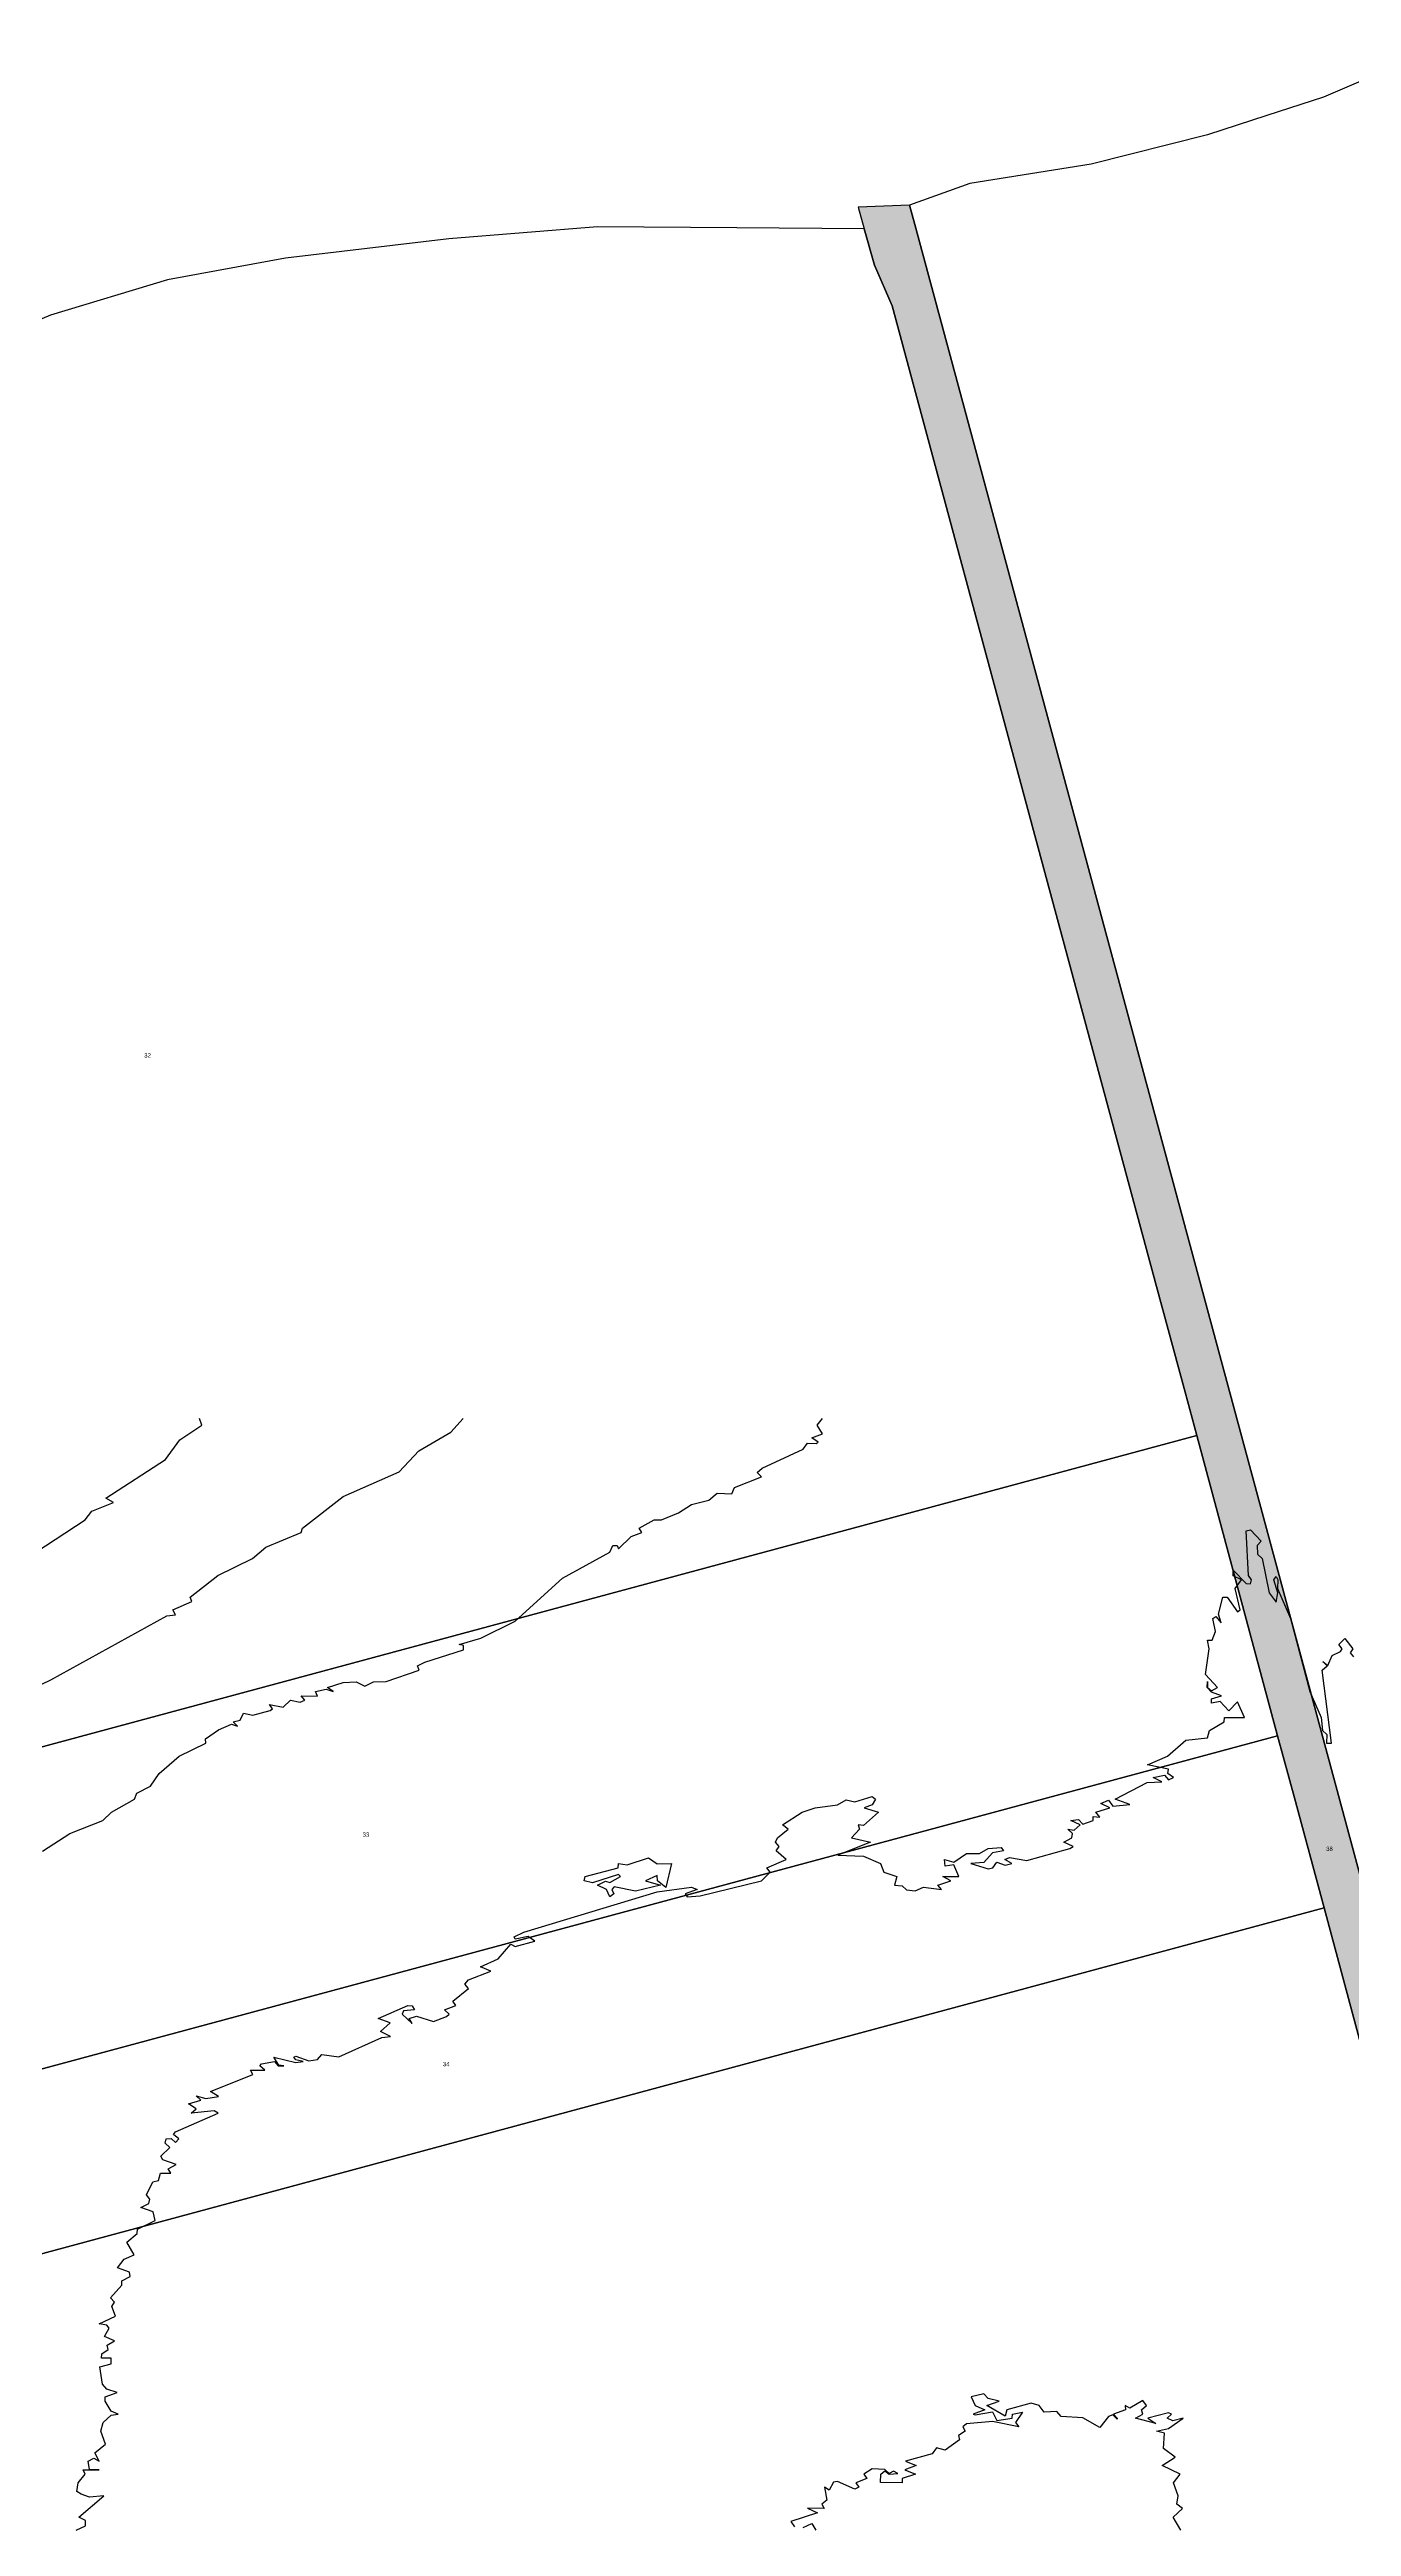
# Model space of a CAD drawing. Header units: millimetres. Extents: x 238 to 3518, y -74 to 2735.
# Drawn here: x 2062 to 2365, y 1959 to 2535 of the extents above; entities that cross this region are included whole.
import ezdxf
from ezdxf.enums import TextEntityAlignment as Align

# ---------------------------------------------------------------- set-up
doc = ezdxf.new("R2010")
doc.units = ezdxf.units.MM
for name, color, linetype in [('LP_Flurstueck_bez', 7, 'Continuous'), ('LP_Flurstuecke', 8, 'Continuous'), ('LP_Topographie_Hoehenlinien', 8, 'Continuous'), ('LP_Verkehr_Wege_Plaetze', 252, 'Continuous')]:
    doc.layers.add(name, color=color, linetype=linetype)
doc.styles.get("Standard").update_dxf_attribs({"font": 'arial.ttf'})

msp = doc.modelspace()

# ---------------------------------------------------------------- hatches: boundary and pattern name
at = {"layer": 'LP_Verkehr_Wege_Plaetze'}
msp.add_hatch(color=252, dxfattribs=at).paths.add_polyline_path([(2250.24, 2498.47), (2251.64, 2493.46), (2254.01, 2484.96), (2258.13, 2475.53), (2291.56, 2351.51), (2319.62, 2247.43), (2326.24, 2222.85), (2328.96, 2212.76), (2347.78, 2142.93), (2351.67, 2128.51), (2358.58, 2102.9), (2368.22, 2067.13), (2411.59, 1906.27), (2417.6, 1884.01), (2417.08, 1880.36), (2398.15, 1745.99), (2395.02, 1723.72), (2391.62, 1715.96), (2385.75, 1714.2), (2382.13, 1711), (2406.27, 1706.75), (2403.16, 1712.2), (2406.63, 1736.95), (2413.49, 1785.96), (2427.09, 1883), (2376.92, 2062.04), (2375.98, 2077.05), (2330.39, 2246.04), (2263.37, 2494.46), (2262.16, 2498.94), (2256.16, 2498.7)])

# ---------------------------------------------------------------- linework, layer by layer
at = {"layer": 'LP_Flurstuecke', "color": 8}
for points in [[(2384.3, 2535.12), (2358.42, 2524.05), (2345.27, 2519.76), (2331.47, 2515.26), (2304.39, 2508.46), (2276.19, 2503.94), (2262.16, 2498.94), (2263.37, 2494.46), (2330.39, 2246.04), (2375.98, 2077.05)], [(2375.98, 2077.05), (2330.39, 2246.04), (2263.37, 2494.46), (2262.16, 2498.94), (2256.16, 2498.7), (2250.24, 2498.47), (2251.64, 2493.46), (2254.01, 2484.96), (2258.13, 2475.53), (2291.56, 2351.51), (2319.62, 2247.43), (2326.24, 2222.85), (2328.96, 2212.76), (2347.78, 2142.93), (2351.67, 2128.51), (2358.58, 2102.9), (2368.22, 2067.13)], [(1925.24, 2103.93), (2328.96, 2212.76), (2326.24, 2222.85), (2319.62, 2247.43), (2291.56, 2351.51), (2258.13, 2475.53), (2254.01, 2484.96), (2251.64, 2493.46), (2222.02, 2493.65), (2189.58, 2493.86), (2154.99, 2491.13), (2117.05, 2486.61), (2089.6, 2481.6), (2062.4, 2473.37), (2050.82, 2468.44)]]:
    msp.add_lwpolyline(points, dxfattribs=at)
for points in [[(1925.24, 2103.93), (1931.07, 2087.47), (1947.94, 2035.15), (2347.78, 2142.93), (2328.96, 2212.76)], [(1947.94, 2035.15), (1957.51, 2005.52), (1961.34, 1995.81), (2358.58, 2102.9), (2351.67, 2128.51), (2347.78, 2142.93)], [(1961.34, 1995.81), (1974.42, 1962.79), (1987.35, 1934.46), (1998.71, 1912.77), (2010.3, 1892.48), (2026.09, 1868.46), (2037.92, 1853.05), (2054.08, 1835.05), (2070.14, 1819.81), (2075.2, 1815.6), (2247.1, 1861.93), (2411.59, 1906.27), (2368.22, 2067.13), (2358.58, 2102.9)]]:
    msp.add_lwpolyline(points, close=True, dxfattribs=at)
at = {"layer": 'LP_Topographie_Hoehenlinien', "color": 8}
for points in [[(2050.43, 2150.21), (2062.47, 2155.97), (2089.46, 2170.84), (2091.46, 2171.07), (2090.84, 2172.21), (2095.2, 2174.21), (2094.85, 2175.21), (2101.32, 2180.21), (2109.38, 2184.21), (2112.46, 2186.8), (2120.66, 2190.21), (2120.96, 2191.21), (2130.46, 2198.63), (2143.46, 2204.37), (2148.04, 2209.21), (2155.46, 2213.55), (2158.38, 2216.71)], [(2056.47, 2184.05), (2070.45, 2193.21), (2071.95, 2195.21), (2076.99, 2197.21), (2075.25, 2198.21), (2089.12, 2207.21), (2092.46, 2211.79), (2097.53, 2215.21), (2097.03, 2216.71)], [(2060.47, 2116.15), (2066.9, 2120.21), (2074.5, 2123.21), (2076.57, 2125.21), (2081.94, 2128.21), (2082.47, 2129.6), (2085.62, 2131.21), (2087.62, 2134.21), (2092.27, 2138.21), (2098.5, 2141.21), (2098.4, 2142.21), (2101.46, 2144.31), (2104.46, 2145.62), (2105.86, 2145.21), (2104.89, 2146.21), (2106.46, 2146.61), (2107.26, 2148.21), (2109.46, 2147.72), (2113.46, 2148.83), (2114.02, 2149.21), (2113.27, 2150.21), (2116.46, 2149.59), (2118.21, 2151.21), (2120.46, 2150.77), (2121.53, 2151.21), (2120.63, 2152.21), (2124.46, 2152.13), (2124.01, 2153.21), (2126.46, 2153.77), (2128.14, 2153.21), (2126.83, 2154.21), (2130.46, 2155.32), (2133.46, 2155.5), (2135.46, 2154.49), (2137.46, 2155.53), (2140.46, 2155.61), (2148.09, 2158.21), (2147.69, 2159.21), (2149.46, 2160.08), (2158.45, 2162.94), (2158.45, 2163.95), (2157.38, 2164.21), (2162.45, 2165.68), (2170.45, 2169.63), (2181.45, 2179.61), (2192.45, 2185.69), (2193.13, 2187.21), (2194.14, 2187.21), (2194.45, 2186.4), (2197.45, 2189.33), (2199.87, 2190.21), (2199.29, 2191.21), (2202.79, 2193.21), (2204.45, 2193.15), (2208.45, 2194.84), (2211.45, 2196.77), (2215.45, 2197.78), (2217.45, 2199.39), (2220.8, 2199.21), (2221.45, 2200.7), (2227.75, 2203.21), (2226.69, 2204.21), (2227.92, 2205.21), (2237.44, 2209.62), (2238.44, 2211.04), (2240.44, 2210.89), (2240.93, 2211.21), (2239.41, 2212.21), (2241.91, 2213.21), (2240.7, 2215.21), (2241.94, 2216.71)], [(2068.33, 1958.21), (2070.53, 1959.21), (2070.47, 1960.46), (2068.98, 1961.21), (2074.76, 1966.21), (2071.47, 1965.86), (2069.47, 1966.6), (2068.5, 1967.21), (2068.78, 1969.21), (2070.45, 1971.21), (2069.93, 1972.21), (2073.67, 1972.21), (2071.47, 1972.28), (2071.1, 1974.21), (2072.47, 1974.96), (2073.72, 1974.21), (2072.69, 1976.21), (2075.19, 1978.21), (2074.09, 1981.21), (2074.65, 1983.21), (2076.47, 1984.96), (2078.11, 1985.21), (2076.47, 1985.84), (2075.08, 1988.21), (2075.08, 1989.21), (2077.9, 1990.21), (2075.47, 1990.98), (2074.47, 1992.19), (2073.86, 1996.21), (2076.47, 1996.89), (2076.47, 1998.21), (2074.19, 1998.21), (2074.33, 1999.21), (2075.8, 2000.21), (2075.57, 2001.21), (2077.28, 2002.21), (2074.95, 2003.21), (2076.02, 2005.21), (2075.47, 2005.9), (2073.69, 2006.21), (2077.47, 2008), (2076.66, 2010.21), (2077.28, 2011.21), (2076.32, 2012.21), (2078.99, 2015.21), (2078.97, 2016.21), (2080.92, 2017.21), (2080.75, 2018.21), (2077.96, 2019.21), (2079.47, 2021.23), (2081.83, 2022.21), (2080.14, 2025.21), (2082.52, 2027.21), (2082.58, 2028.21), (2086.69, 2030.21), (2086.27, 2032.21), (2083.36, 2033.21), (2085.2, 2034.21), (2085.49, 2035.21), (2084.67, 2036.21), (2086.19, 2039.21), (2087.46, 2039.52), (2087.98, 2041.21), (2090.32, 2041.21), (2089.72, 2042.21), (2091.59, 2043.21), (2088.46, 2044.36), (2088, 2045.21), (2090.09, 2047.21), (2089.03, 2048.21), (2089.27, 2049.21), (2090.46, 2049.3), (2091.46, 2048.39), (2092.23, 2049.21), (2090.96, 2050.21), (2091.46, 2050.84), (2101.33, 2055.21), (2100.46, 2055.71), (2095.06, 2055.21), (2096.24, 2056.21), (2094.46, 2057.35), (2097.34, 2058.21), (2096.24, 2059.21), (2098.46, 2058.59), (2101.46, 2059.06), (2099.58, 2060.21), (2109.39, 2064.21), (2108.89, 2065.21), (2112.23, 2065.21), (2111.02, 2066.21), (2111.46, 2066.62), (2114.46, 2067.2), (2115.32, 2066.21), (2116.6, 2066.21), (2115.46, 2066.31), (2114.32, 2068.21), (2119.46, 2066.93), (2121.14, 2067.21), (2119.46, 2067.61), (2118.93, 2068.21), (2119.46, 2068.47), (2122.46, 2067.33), (2124.46, 2067.69), (2125.46, 2068.82), (2129.46, 2068.28), (2139.46, 2072.76), (2141.46, 2073.01), (2139.11, 2074.21), (2141.37, 2076.21), (2138.6, 2077.21), (2145.46, 2080.19), (2146.46, 2080.17), (2147.01, 2079.21), (2144.46, 2078.97), (2144.15, 2078.21), (2146.46, 2076.07), (2145.8, 2077.21), (2147.46, 2077.77), (2151.46, 2076.53), (2154.46, 2077.64), (2155.06, 2078.21), (2154, 2079.21), (2156.65, 2080.21), (2155.98, 2081.21), (2159.58, 2084.21), (2158.74, 2085.21), (2159.6, 2086.21), (2164.78, 2088.21), (2162.36, 2089.21), (2166.45, 2091.1), (2169.45, 2094.46), (2170.45, 2093.96), (2175.04, 2095.21), (2173.45, 2096.3), (2170.45, 2095.65), (2170.2, 2096.21), (2172.45, 2097.26), (2203.45, 2106.69), (2211.45, 2107.73), (2212.77, 2107.21), (2209.96, 2106.21), (2210.45, 2105.47), (2213.45, 2105.69), (2227.72, 2109.21), (2229.74, 2111.21), (2228.97, 2112.21), (2233.44, 2114.21), (2231.13, 2116.21), (2231.83, 2117.21), (2231.01, 2118.21), (2231.46, 2119.21), (2233.9, 2121.21), (2232.62, 2122.21), (2237.16, 2125.21), (2240.25, 2126.21), (2245.44, 2126.9), (2247.44, 2128.07), (2249.44, 2127.61), (2253.44, 2128.82), (2254.25, 2128.21), (2253.44, 2126.86), (2251.63, 2126.21), (2254.92, 2125.21), (2251.44, 2122.1), (2250.21, 2122.21), (2250.56, 2121.21), (2248.69, 2119.21), (2253.06, 2118.21), (2245.51, 2115.21), (2251.44, 2114.95), (2255.44, 2113.21), (2256.19, 2111.21), (2259.17, 2110.21), (2258.65, 2108.21), (2260.44, 2108.05), (2261.44, 2107.1), (2263.44, 2106.86), (2265.44, 2107.78), (2269.6, 2107.21), (2268.71, 2108.21), (2271.75, 2109.21), (2269.94, 2110.21), (2273.66, 2110.21), (2272.44, 2112.9), (2270.44, 2112.63), (2270.3, 2114.21), (2272.44, 2113.52), (2275.44, 2115.6), (2278.44, 2115.57), (2280.44, 2116.75), (2283.44, 2116.94), (2284.04, 2116.21), (2281.44, 2115.72), (2279.44, 2113.47), (2276.42, 2113.21), (2280.44, 2112.01), (2281.54, 2112.21), (2282.44, 2113.56), (2284.44, 2112.85), (2285.94, 2113.21), (2284.33, 2114.21), (2285.44, 2114.63), (2289.44, 2113.95), (2299.44, 2116.75), (2300.22, 2117.21), (2298.03, 2118.21), (2299.94, 2119.21), (2300.09, 2120.21), (2298.97, 2121.21), (2300.44, 2121.03), (2301.86, 2122.21), (2299.67, 2123.21), (2301.44, 2123.48), (2302.43, 2122.36), (2304.85, 2123.21), (2304.9, 2124.21), (2306.43, 2124.03), (2305.49, 2125.21), (2308.75, 2126.21), (2306.66, 2127.21), (2308.43, 2127.97), (2309.43, 2126.58), (2313.43, 2126.94), (2309.96, 2128.21), (2317.43, 2132.11), (2320.86, 2132.21), (2318.85, 2133.21), (2321.43, 2133.79), (2322.43, 2132.73), (2323.57, 2133.21), (2322.27, 2134.21), (2322.39, 2135.21), (2317.5, 2136.21), (2322.14, 2138.21), (2326.43, 2141.96), (2331.43, 2142.49), (2331.93, 2144.21), (2335.33, 2146.21), (2335.43, 2147.22), (2340.06, 2147.21), (2338.43, 2150.88), (2336.43, 2148.73), (2334.43, 2150.91), (2332.43, 2150.55), (2332.43, 2151.53), (2334.69, 2152.21), (2332.43, 2153.08), (2331.42, 2154.21), (2331.43, 2155.59), (2331.46, 2154.21), (2332.43, 2153.43), (2333.76, 2154.21), (2330.96, 2157.21), (2331.87, 2163.21), (2331.43, 2165.22), (2332.51, 2165.21), (2333.29, 2167.21), (2332.69, 2170.21), (2333.43, 2170.71), (2334.64, 2169.21), (2334.02, 2171.21), (2335.03, 2175.21), (2336.02, 2175.21), (2338.43, 2171.76), (2339.03, 2172.21), (2337.9, 2177.21), (2339.37, 2179.21), (2337.43, 2180.12), (2337.43, 2181.49), (2340.43, 2178.36), (2341.43, 2178.32), (2341.68, 2179.21), (2341.02, 2180.21), (2340.43, 2190.64), (2341.43, 2190.87), (2343.92, 2188.21), (2343.03, 2187.21), (2343.09, 2185.21), (2344.17, 2184.21), (2345.77, 2176.21), (2347.43, 2173.99), (2347.83, 2176.21), (2346.91, 2179.21), (2347.43, 2179.98), (2347.82, 2179.21), (2347.78, 2177.21), (2350.77, 2170.21), (2355.28, 2153.21), (2357.88, 2147.21), (2358.18, 2144.21), (2359.24, 2143.21), (2359.12, 2141.21), (2360.27, 2141.21), (2358.1, 2158.21), (2359.28, 2159.21), (2358.29, 2160.21), (2359.43, 2159.26), (2360.43, 2161.65), (2362.43, 2162.54), (2362.78, 2163.21), (2362, 2164.21), (2363.43, 2165.58), (2365.29, 2163.21), (2364.61, 2162.21), (2365.43, 2161.32)], [(2193.39, 2106.21), (2192.45, 2105.47), (2191.7, 2107.21), (2189.62, 2108.21), (2191.45, 2109.17), (2192.45, 2108.8), (2194.95, 2110.21), (2194.45, 2110.66), (2188.45, 2108.74), (2186.46, 2109.21), (2186.7, 2110.21), (2194.43, 2112.21), (2194.45, 2113.27), (2196.45, 2112.94), (2201.45, 2114.53), (2203.45, 2113.14), (2206.79, 2113.21), (2205.45, 2107.7), (2203.52, 2109.21), (2203.45, 2110.48), (2200.78, 2109.21), (2204.27, 2108.21), (2198.45, 2106.81), (2193.45, 2107.79), (2192.92, 2107.21), (2193.39, 2106.21)], [(2325.23, 1958.21), (2323.5, 1961.21), (2325.62, 1963.21), (2324.3, 1964.21), (2324.67, 1966.21), (2323.59, 1969.21), (2325.14, 1971.21), (2320.91, 1973.21), (2323.93, 1975.21), (2321.25, 1977.21), (2321.43, 1980.74), (2319.57, 1981.21), (2322.43, 1981.81), (2325.81, 1984.21), (2323.43, 1983.64), (2322.05, 1984.21), (2323.1, 1985.21), (2322.43, 1985.51), (2317.6, 1984.21), (2319.43, 1983), (2314.68, 1984.21), (2316.39, 1985.21), (2316.1, 1986.21), (2317.25, 1987.21), (2316.43, 1988.38), (2313.43, 1986.58), (2312.31, 1987.21), (2312.39, 1986.21), (2309.59, 1985.21), (2310.47, 1984.21), (2310.43, 1984.05), (2309.43, 1985.05), (2308.43, 1984.67), (2306.43, 1982.11), (2302.43, 1984.31), (2297.44, 1984.67), (2296.44, 1985.8), (2293.44, 1985.66), (2292.3, 1987.21), (2290.44, 1987.71), (2284.81, 1986.21), (2284.44, 1984.73), (2280.11, 1987.21), (2283.04, 1988.21), (2280.44, 1988.82), (2279.44, 1989.87), (2276.49, 1989.21), (2277.44, 1987.23), (2279.67, 1986.21), (2276.93, 1985.21), (2277.44, 1985.04), (2281.44, 1985.69), (2282.44, 1983.68), (2286.04, 1984.21), (2286.13, 1985.21), (2288.44, 1985.62), (2286.8, 1983.21), (2287.55, 1982.21), (2281.44, 1983.44), (2275.44, 1982.94), (2274.57, 1982.21), (2275.11, 1981.21), (2273.57, 1980.21), (2273.75, 1979.21), (2270.44, 1976.81), (2268.44, 1977.32), (2267.44, 1975.97), (2261.21, 1974.21), (2263.73, 1973.21), (2261.1, 1972.21), (2263.57, 1971.21), (2260.45, 1970.21), (2260.44, 1969.21), (2255.44, 1969.26), (2255.51, 1971.21), (2256.44, 1972.01), (2257.44, 1971.19), (2259.44, 1971.38), (2258.44, 1971.9), (2257.44, 1971.38), (2256.44, 1972.33), (2253.44, 1972.45), (2251.53, 1971.21), (2252.21, 1970.21), (2249.64, 1969.21), (2250.35, 1968.21), (2249.44, 1967.74), (2245.44, 1969.55), (2244.44, 1969.36), (2243.44, 1967.49), (2242.35, 1968.21), (2242.9, 1965.21), (2241.77, 1964.21), (2242.29, 1963.21), (2238.44, 1963.28), (2240.73, 1962.21), (2234.52, 1960.21), (2235.44, 1959.01)], [(2237.44, 1958.82), (2239.44, 1959.78), (2240.4, 1958.21)]]:
    msp.add_lwpolyline(points, dxfattribs=at)

# ---------------------------------------------------------------- texts
at = {"layer": 'LP_Flurstueck_bez', "color": 7}
for s, p in [('32', (2084.94, 2301.2)), ('33', (2135.72, 2119.97)), ('38', (2359.83, 2116.67)), ('34', (2154.41, 2066.59))]:
    msp.add_text(s, height=1, dxfattribs=at).set_placement(p, align=Align.MIDDLE_CENTER)

doc.saveas('drawing.dxf')
